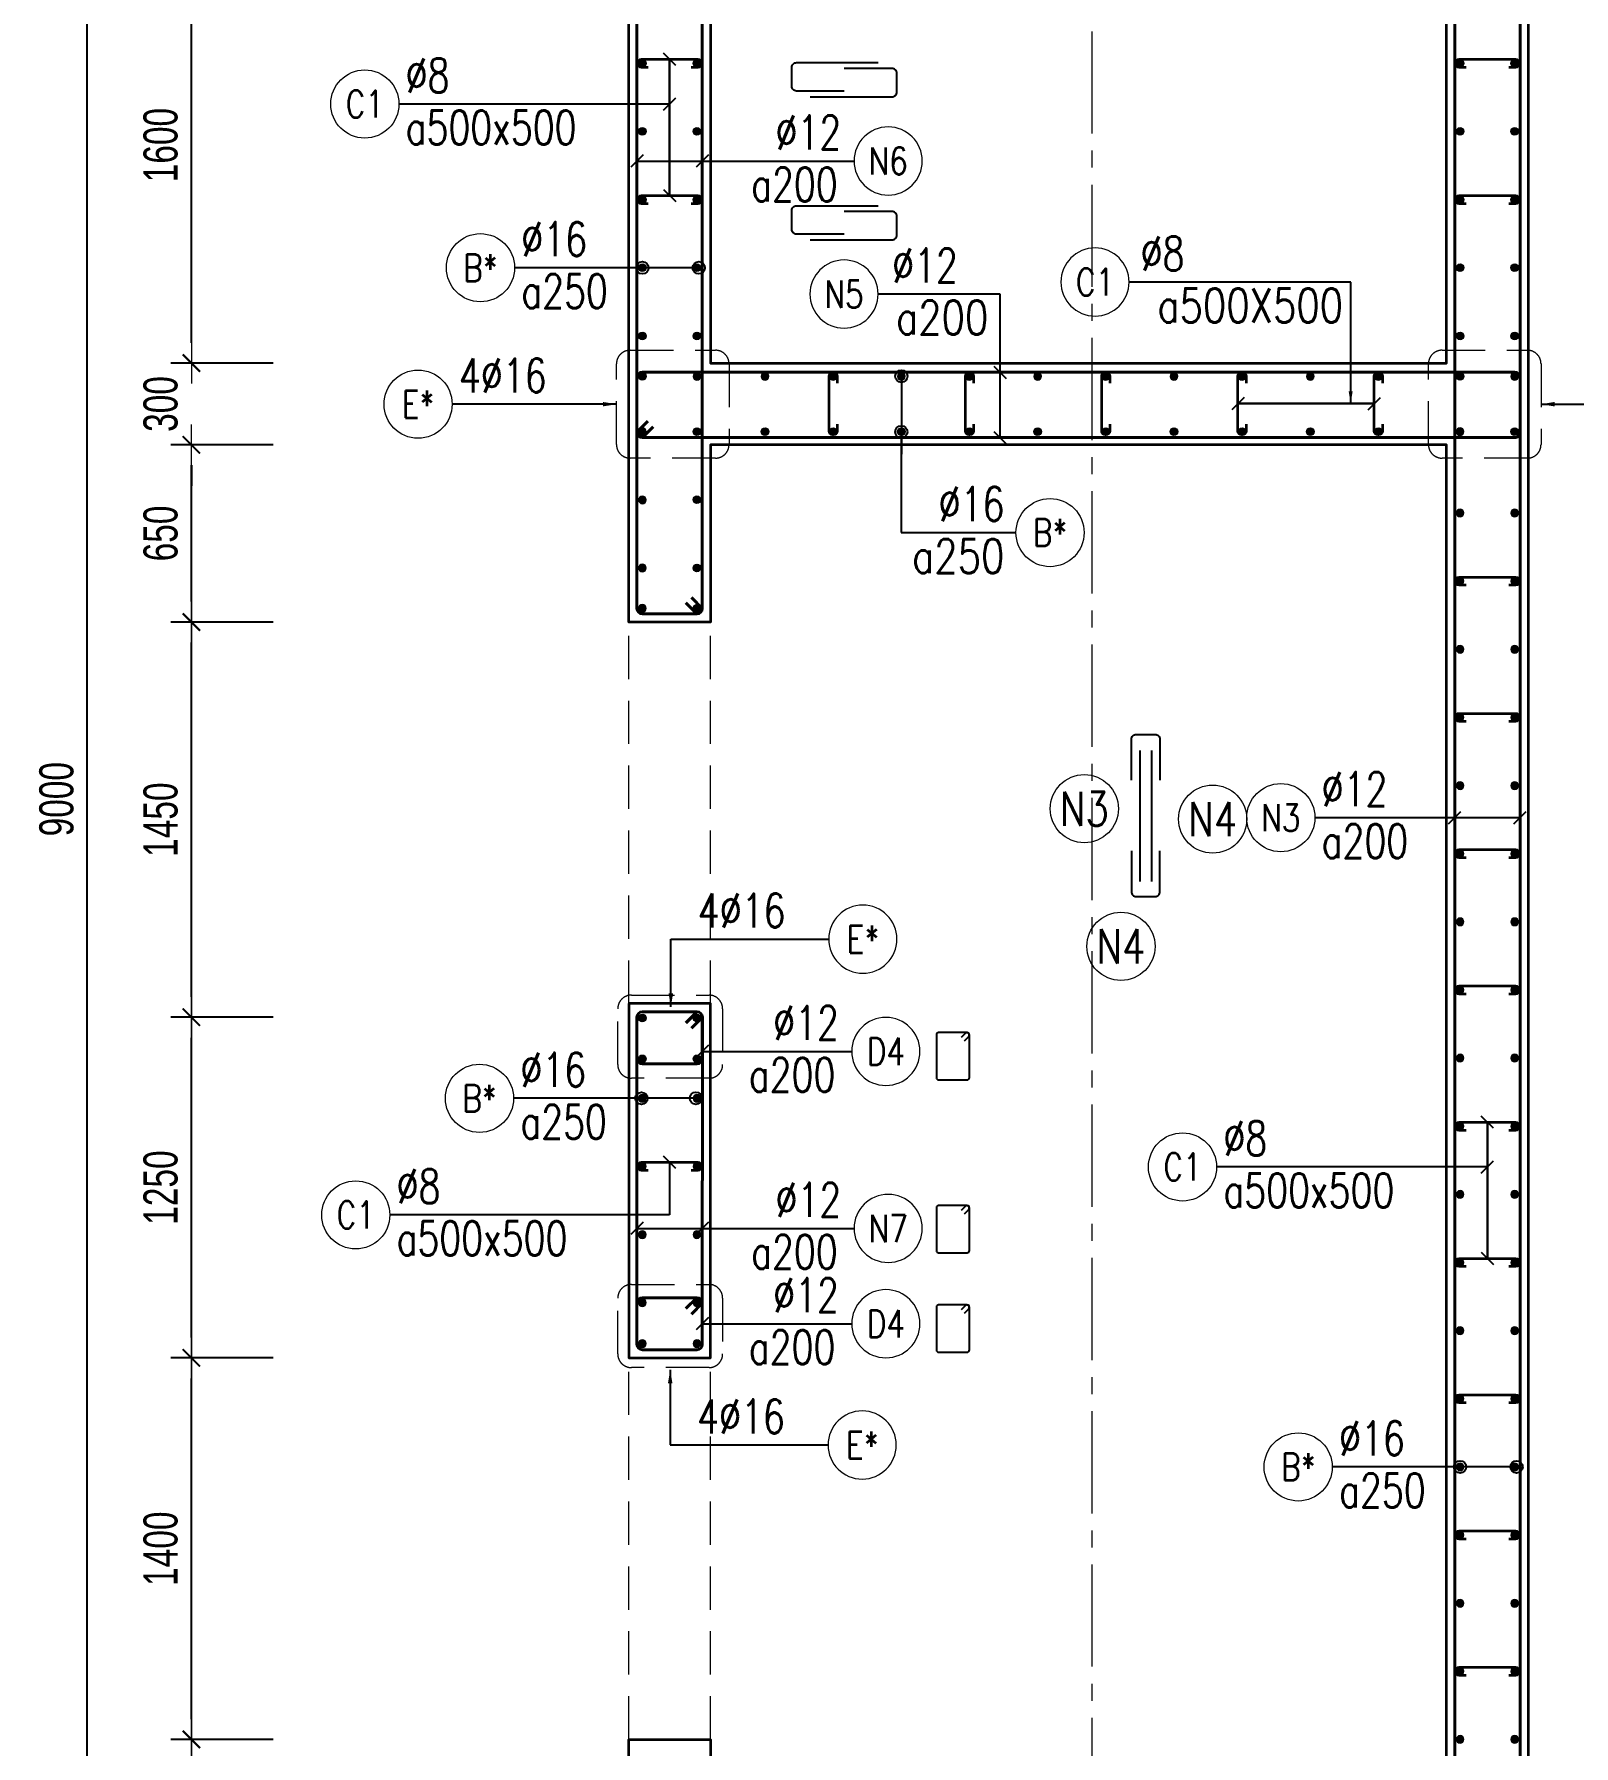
# Model space of a CAD drawing. Header units: millimetres. Extents: x 738475 to 1279438, y -34239 to 156422.
# Drawn here: x 1081822 to 1087470, y 141293 to 147573 of the extents above; entities that cross this region are included whole.
import ezdxf
from ezdxf.enums import TextEntityAlignment as Align

# ---------------------------------------------------------------- set-up
doc = ezdxf.new("R2010")
doc.units = ezdxf.units.MM
doc.header["$MEASUREMENT"] = 0
for name, pattern in [('HIDDEN', [9.525, 6.35, -3.175]), ('HIDDEN2', [4.7625, 3.175, -1.5875]), ('HT_Grid$0$CENTER2', [1.125, 0.75, -0.125, 0.125, -0.125])]:
    doc.linetypes.add(name, pattern=pattern)
doc.layers.get('0').update_dxf_attribs({"lineweight": 20})
doc.layers.get('Defpoints').update_dxf_attribs({"color": 151, "lineweight": 9})
for name, color, linetype in [('Hidden', 9, 'HIDDEN'), ('Leader', 6, 'Continuous'), ('Ligature', 1, 'Continuous')]:
    doc.layers.add(name, color=color, linetype=linetype)
for name, color, linetype, lineweight in [('HT_Grid$0$NDC_S_AXIS', 5, 'HT_Grid$0$CENTER2', 13), ('KC-LEADER', 153, 'Continuous', 18), ('KC-THEP', 6, 'Continuous', 40), ('NDC_S_BEAM', 3, 'HIDDEN2', 20), ('NDC_S_DIM', 1, 'Continuous', 15), ('NDC_S_HIDDEN', 8, 'HIDDEN2', 13), ('NDC_S_LEADER', 1, 'Continuous', 15), ('NDC_S_REBAR', 4, 'Continuous', 35), ('NDC_S_STIRRUP', 4, 'Continuous', 40), ('NDC_S_VN TEXT', 7, 'Continuous', 20), ('NDC_S_WALL', 6, 'Continuous', 35)]:
    doc.layers.add(name, color=color, linetype=linetype, lineweight=lineweight)
doc.styles.add('NDC_ARIAL', font='arial.ttf', dxfattribs={"width": 0.85})
doc.styles.add('NDC_DIM', font='', dxfattribs={"width": 0.75})
doc.styles.add('NDC_EN TXT', font='romans.shx', dxfattribs={"width": 0.8})
doc.styles.get('NDC_DIM').set_extended_font_data('Dotum')
doc.dimstyles.new('NDC_1-50', dxfattribs={"dimscale": 50, "dimtxt": 2.5, "dimasz": 1, "dimexe": 1.5, "dimexo": 0, "dimgap": 0.8, "dimtad": 1, "dimdec": 0, "dimdsep": 46, "dimtxsty": 'NDC_ARIAL', "dimblk": 'DIMMARK', "dimcen": 49999.938995, "dimdle": 1.5, "dimclrd": 1, "dimclre": 1, "dimclrt": 3, "dimadec": 0, "dimazin": 0, "dimtfac": 1, "dimtdec": 0, "dimtix": 1, "dimtmove": 2, "dimatfit": 3, "dimfxl": 1, "dimarcsym": 0})
doc.dimstyles.new('NDC_dim_30', dxfattribs={"dimscale": 30, "dimtxt": 2.5, "dimasz": 1.5, "dimexe": 1.5, "dimexo": 2.5, "dimgap": 1, "dimtad": 1, "dimdec": 0, "dimzin": 0, "dimdsep": 46, "dimtxsty": 'NDC_DIM', "dimblk": 'DIMMARK', "dimcen": 0.09, "dimdle": 1.2, "dimclrd": 1, "dimclre": 1, "dimclrt": 3, "dimadec": 0, "dimazin": 0, "dimtfac": 1, "dimtdec": 0, "dimtix": 1, "dimtofl": 0, "dimtmove": 0, "dimatfit": 3, "dimfxl": 6, "dimfxlon": 1, "dimtolj": 1, "dimtzin": 0, "dimarcsym": 0})
doc.dimstyles.new('NDC_dim_50', dxfattribs={"dimscale": 50, "dimtxt": 2.5, "dimasz": 1.5, "dimexe": 1.5, "dimexo": 2.5, "dimgap": 1, "dimtad": 1, "dimdec": 0, "dimzin": 0, "dimdsep": 46, "dimtxsty": 'NDC_DIM', "dimblk": 'DIMMARK', "dimcen": 0.09, "dimdle": 1.2, "dimclrd": 1, "dimclre": 1, "dimclrt": 3, "dimadec": 0, "dimazin": 0, "dimtfac": 1, "dimtdec": 0, "dimtix": 1, "dimtofl": 0, "dimtmove": 0, "dimatfit": 3, "dimfxl": 6, "dimfxlon": 1, "dimtolj": 1, "dimtzin": 0, "dimarcsym": 0})

# ---------------------------------------------------------------- blocks, each defined once
blk = doc.blocks.new('THEP')
at = {"layer": 'KC-LEADER', "color": 6}
blk.add_circle((0, 0), 14, dxfattribs=at)
at = {"layer": 'KC-THEP'}
for p, q in [((-14, 0), (14, 0)), ((9.9, 9.9), (-9.9, -9.9)), ((-9.9, 9.9), (9.9, -9.9)), ((0, 14), (0, -14))]:
    blk.add_line(p, q, dxfattribs=at)
blk = doc.blocks.new('DIMMARK')
at = {"layer": 'NDC_S_DIM', "color": 1}
blk.add_line((-1.5, 0), (1, 0), dxfattribs=at)
at = {"layer": 'NDC_S_DIM', "color": 2, "const_width": 0.1}
blk.add_lwpolyline([(-0.424, -0.424), (0.424, 0.424)], dxfattribs=at)
blk = doc.blocks.new('*U11')
blk.add_circle((-2.5, 0), 2.5)
at = {"layer": 'NDC_S_VN TEXT', "color": 3, "style": 'NDC_EN TXT', "width": 0.75}
for tag, p in [('DK1', (0.5, 0.85)), ('KC1', (0.5, -2.97))]:
    blk.add_attdef(tag, p, '', height=2.5, dxfattribs=at)
at = {"layer": 'NDC_S_VN TEXT', "color": 7, "style": 'NDC_EN TXT', "width": 0.8}
blk.add_attdef('SH2', text='', height=2, dxfattribs=at).set_placement((-2.5, 0), align=Align.MIDDLE)
blk = doc.blocks.new('*U12')
blk.add_circle((-2.5, 0), 2.5)
at = {"layer": 'NDC_S_VN TEXT', "color": 3, "style": 'NDC_EN TXT', "width": 0.75}
for tag, p in [('DK1', (0.5, 0.85)), ('KC1', (0.5, -2.97))]:
    blk.add_attdef(tag, p, '', height=2.5, dxfattribs=at)
at = {"layer": 'NDC_S_VN TEXT', "color": 7, "style": 'NDC_EN TXT', "width": 0.8}
blk.add_attdef('SH2', text='', height=2, dxfattribs=at).set_placement((-2.5, 0), align=Align.MIDDLE)
blk = doc.blocks.new('A$C7BC65A55')
at = {"layer": 'Ligature'}
for p, q in [((-15.2, 372, 0), (-15.2, 38.5, 0)), ((15.2, 372, 0), (15.2, 38.5, 0))]:
    blk.add_line(p, q, dxfattribs=at)
for points in [[(-36.2, 296.5), (-36.2, 400.9, -0.414214), (-24, 413.1), (24, 413.1, -0.414214), (36.2, 400.9), (36.2, 296.5)], [(-36.2, 116.5), (-36.2, 12.2, 0.414214), (-24, 0), (24, 0, 0.414214), (36.2, 12.2), (36.2, 116.5)]]:
    blk.add_lwpolyline(points, format="xyb", dxfattribs=at)
blk = doc.blocks.new('*U13')
blk.add_circle((-2.5, 0), 2.5)
at = {"layer": 'NDC_S_VN TEXT', "color": 3, "style": 'NDC_EN TXT', "width": 0.75}
blk.add_attdef('DK1', (0.5, 0.85), '', height=2.5, dxfattribs=at)
at = {"layer": 'NDC_S_VN TEXT', "color": 7, "style": 'NDC_EN TXT', "width": 0.8}
blk.add_attdef('SH2', text='', height=2, dxfattribs=at).set_placement((-2.5, 0), align=Align.MIDDLE)
blk = doc.blocks.new('*U10')
blk.add_circle((2.5, 0), 2.5)
at = {"layer": 'NDC_S_VN TEXT', "color": 3, "style": 'NDC_EN TXT'}
for tag, width, p in [('DK2', 0.75, (-0.85, 0.85)), ('KC2', 0.8, (-0.85, -2.97))]:
    blk.add_attdef(tag, text='', height=2.5, dxfattribs=dict(at, width=width)).set_placement(p, align=Align.RIGHT)
at = {"layer": 'NDC_S_VN TEXT', "color": 7, "style": 'NDC_EN TXT', "width": 0.8}
blk.add_attdef('SH3', text='', height=2, dxfattribs=at).set_placement((2.5, 0), align=Align.MIDDLE)
blk = doc.blocks.new('A$C72321851')
at = {"layer": 'Ligature'}
for points in [[(-60.9, -129.3), (-60.9, 170.9, -0.414214), (-43.3, 188.5), (25.8, 188.5, -0.414214), (43.4, 170.9), (43.4, -4.3)], [(-39.7, -4.3), (-39.7, -179.5, 0.414214), (-22.1, -197.1), (47, -197.1, 0.414214), (64.6, -179.5), (64.6, 120.7)]]:
    blk.add_lwpolyline(points, format="xyb", dxfattribs=at)
blk = doc.blocks.new('*D1061')
at = {"layer": 'Defpoints', "color": 0, "transparency": 16777216}
for p in [(1082398.9, 141316.2), (1084303.4, 141316.2), (1084303.4, 140666.2)]:
    blk.add_point(p, dxfattribs=at)
at = {"layer": 'NDC_S_DIM', "color": 1, "lineweight": -2, "transparency": 16777216}
for p, q in [((1082698.9, 141316.2), (1082323.9, 141316.2)), ((1082398.9, 140741.2), (1082398.9, 141241.2)), ((1082698.9, 140666.2), (1082323.9, 140666.2))]:
    blk.add_line(p, q, dxfattribs=at)
at = {"layer": 'NDC_S_DIM', "color": 1, "lineweight": -2, "transparency": 16777216, "xscale": 75, "yscale": 75, "zscale": 75}
for p, rotation in [((1082398.9, 141316.2), 90), ((1082398.9, 140666.2), 270)]:
    blk.add_blockref('DIMMARK', p, dxfattribs=dict(at, rotation=rotation))
at = {"layer": 'NDC_S_DIM', "color": 3, "transparency": 16777216, "insert": (1082286.4, 140991.2), "char_height": 125, "attachment_point": 5, "rotation": 90, "style": 'NDC_DIM'}
blk.add_mtext('\\A1;650', dxfattribs=at)
blk = doc.blocks.new('*D1062')
at = {"layer": 'Defpoints', "color": 0, "transparency": 16777216}
for p in [(1082398.9, 146366.2), (1084473.8, 146366.2), (1084473.8, 146066.2)]:
    blk.add_point(p, dxfattribs=at)
at = {"layer": 'NDC_S_DIM', "color": 1, "lineweight": -2, "transparency": 16777216}
for p, q in [((1082398.9, 146441.2), (1082398.9, 146516.2)), ((1082698.9, 146366.2), (1082323.9, 146366.2)), ((1082698.9, 146066.2), (1082323.9, 146066.2)), ((1082398.9, 145991.2), (1082398.9, 145916.2))]:
    blk.add_line(p, q, dxfattribs=at)
at = {"layer": 'NDC_S_DIM', "color": 1, "lineweight": -2, "transparency": 16777216, "xscale": 75, "yscale": 75, "zscale": 75}
for p, rotation in [((1082398.9, 146366.2), 270), ((1082398.9, 146066.2), 90)]:
    blk.add_blockref('DIMMARK', p, dxfattribs=dict(at, rotation=rotation))
at = {"layer": 'NDC_S_DIM', "color": 3, "transparency": 16777216, "insert": (1082286.4, 146216.2), "char_height": 125, "attachment_point": 5, "rotation": 90, "style": 'NDC_DIM'}
blk.add_mtext('\\A1;300', dxfattribs=at)
blk = doc.blocks.new('*D1063')
at = {"layer": 'Defpoints', "color": 0, "transparency": 16777216}
for p in [(1082398.9, 147966.2), (1084003.4, 147966.2), (1084473.8, 146366.2)]:
    blk.add_point(p, dxfattribs=at)
at = {"layer": 'NDC_S_DIM', "color": 1, "lineweight": -2, "transparency": 16777216}
for p, q in [((1082698.9, 147966.2), (1082323.9, 147966.2)), ((1082398.9, 146441.2), (1082398.9, 147891.2)), ((1082698.9, 146366.2), (1082323.9, 146366.2))]:
    blk.add_line(p, q, dxfattribs=at)
at = {"layer": 'NDC_S_DIM', "color": 1, "lineweight": -2, "transparency": 16777216, "xscale": 75, "yscale": 75, "zscale": 75}
for p, rotation in [((1082398.9, 147966.2), 90), ((1082398.9, 146366.2), 270)]:
    blk.add_blockref('DIMMARK', p, dxfattribs=dict(at, rotation=rotation))
at = {"layer": 'NDC_S_DIM', "color": 3, "transparency": 16777216, "insert": (1082286.4, 147166.2), "char_height": 125, "attachment_point": 5, "rotation": 90, "style": 'NDC_DIM'}
blk.add_mtext('\\A1;1600', dxfattribs=at)
blk = doc.blocks.new('*D1064')
at = {"layer": 'Defpoints', "color": 0, "transparency": 16777216}
for p in [(1082017, 149266.2), (1084003.4, 149266.2), (1084003.4, 140266.2)]:
    blk.add_point(p, dxfattribs=at)
at = {"layer": 'NDC_S_DIM', "color": 1, "lineweight": -2, "transparency": 16777216}
for p, q in [((1082317, 149266.2), (1081942, 149266.2)), ((1082017, 140341.2), (1082017, 149191.2)), ((1082317, 140266.2), (1081942, 140266.2))]:
    blk.add_line(p, q, dxfattribs=at)
at = {"layer": 'NDC_S_DIM', "color": 1, "lineweight": -2, "transparency": 16777216, "xscale": 75, "yscale": 75, "zscale": 75}
for p, rotation in [((1082017, 149266.2), 90), ((1082017, 140266.2), 270)]:
    blk.add_blockref('DIMMARK', p, dxfattribs=dict(at, rotation=rotation))
at = {"layer": 'NDC_S_DIM', "color": 3, "transparency": 16777216, "insert": (1081904.4, 144766.2), "char_height": 125, "attachment_point": 5, "rotation": 90, "style": 'NDC_DIM'}
blk.add_mtext('\\A1;9000', dxfattribs=at)
blk = doc.blocks.new('*D1065')
at = {"layer": 'Defpoints', "color": 0, "ltscale": 200, "transparency": 16777216}
for p in [(1082398.9, 142716.2), (1084090.7, 142716.2), (1084303.4, 141316.2)]:
    blk.add_point(p, dxfattribs=at)
at = {"layer": 'NDC_S_DIM', "color": 1, "lineweight": -2, "ltscale": 200, "transparency": 16777216}
for p, q in [((1082698.9, 142716.2), (1082323.9, 142716.2)), ((1082398.9, 141391.2), (1082398.9, 142641.2)), ((1082698.9, 141316.2), (1082323.9, 141316.2))]:
    blk.add_line(p, q, dxfattribs=at)
at = {"layer": 'NDC_S_DIM', "color": 1, "lineweight": -2, "ltscale": 200, "transparency": 16777216, "xscale": 75, "yscale": 75, "zscale": 75}
for p, rotation in [((1082398.9, 142716.2), 90), ((1082398.9, 141316.2), 270)]:
    blk.add_blockref('DIMMARK', p, dxfattribs=dict(at, rotation=rotation))
at = {"layer": 'NDC_S_DIM', "color": 3, "ltscale": 200, "transparency": 16777216, "insert": (1082286.4, 142016.2), "char_height": 125, "attachment_point": 5, "rotation": 90, "style": 'NDC_DIM'}
blk.add_mtext('\\A1;1400', dxfattribs=at)
blk = doc.blocks.new('*D1066')
at = {"layer": 'Defpoints', "color": 0, "ltscale": 200, "transparency": 16777216}
for p in [(1082398.9, 143966.2), (1084135.8, 143966.2), (1084090.7, 142716.2)]:
    blk.add_point(p, dxfattribs=at)
at = {"layer": 'NDC_S_DIM', "color": 1, "lineweight": -2, "ltscale": 200, "transparency": 16777216}
for p, q in [((1082698.9, 143966.2), (1082323.9, 143966.2)), ((1082398.9, 142791.2), (1082398.9, 143891.2)), ((1082698.9, 142716.2), (1082323.9, 142716.2))]:
    blk.add_line(p, q, dxfattribs=at)
at = {"layer": 'NDC_S_DIM', "color": 1, "lineweight": -2, "ltscale": 200, "transparency": 16777216, "xscale": 75, "yscale": 75, "zscale": 75}
for p, rotation in [((1082398.9, 143966.2), 90), ((1082398.9, 142716.2), 270)]:
    blk.add_blockref('DIMMARK', p, dxfattribs=dict(at, rotation=rotation))
at = {"layer": 'NDC_S_DIM', "color": 3, "ltscale": 200, "transparency": 16777216, "insert": (1082286.4, 143341.2), "char_height": 125, "attachment_point": 5, "rotation": 90, "style": 'NDC_DIM'}
blk.add_mtext('\\A1;1250', dxfattribs=at)
blk = doc.blocks.new('*D1067')
at = {"layer": 'Defpoints', "color": 0, "ltscale": 200, "transparency": 16777216}
for p in [(1082398.9, 145416.2), (1084153.4, 145416.2), (1084135.8, 143966.2)]:
    blk.add_point(p, dxfattribs=at)
at = {"layer": 'NDC_S_DIM', "color": 1, "lineweight": -2, "ltscale": 200, "transparency": 16777216}
for p, q in [((1082698.9, 145416.2), (1082323.9, 145416.2)), ((1082398.9, 144041.2), (1082398.9, 145341.2)), ((1082698.9, 143966.2), (1082323.9, 143966.2))]:
    blk.add_line(p, q, dxfattribs=at)
at = {"layer": 'NDC_S_DIM', "color": 1, "lineweight": -2, "ltscale": 200, "transparency": 16777216, "xscale": 75, "yscale": 75, "zscale": 75}
for p, rotation in [((1082398.9, 145416.2), 90), ((1082398.9, 143966.2), 270)]:
    blk.add_blockref('DIMMARK', p, dxfattribs=dict(at, rotation=rotation))
at = {"layer": 'NDC_S_DIM', "color": 3, "ltscale": 200, "transparency": 16777216, "insert": (1082286.4, 144691.2), "char_height": 125, "attachment_point": 5, "rotation": 90, "style": 'NDC_DIM'}
blk.add_mtext('\\A1;1450', dxfattribs=at)
blk = doc.blocks.new('*D1068')
at = {"layer": 'Defpoints', "color": 0, "ltscale": 200, "transparency": 16777216}
for p in [(1082398.9, 146066.2), (1084303.4, 146066.2), (1084153.4, 145416.2)]:
    blk.add_point(p, dxfattribs=at)
at = {"layer": 'NDC_S_DIM', "color": 1, "lineweight": -2, "ltscale": 200, "transparency": 16777216}
for p, q in [((1082698.9, 146066.2), (1082323.9, 146066.2)), ((1082398.9, 145491.2), (1082398.9, 145991.2)), ((1082698.9, 145416.2), (1082323.9, 145416.2))]:
    blk.add_line(p, q, dxfattribs=at)
at = {"layer": 'NDC_S_DIM', "color": 1, "lineweight": -2, "ltscale": 200, "transparency": 16777216, "xscale": 75, "yscale": 75, "zscale": 75}
for p, rotation in [((1082398.9, 146066.2), 90), ((1082398.9, 145416.2), 270)]:
    blk.add_blockref('DIMMARK', p, dxfattribs=dict(at, rotation=rotation))
at = {"layer": 'NDC_S_DIM', "color": 3, "ltscale": 200, "transparency": 16777216, "insert": (1082286.4, 145741.2), "char_height": 125, "attachment_point": 5, "rotation": 90, "style": 'NDC_DIM'}
blk.add_mtext('\\A1;650', dxfattribs=at)

msp = doc.modelspace()

# ---------------------------------------------------------------- linework, layer by layer
for centre in [(1085674.625, 144731.299), (1086145.594, 144693.139), (1085809.073, 144226.296)]:
    msp.add_circle(centre, 125)
at = {"layer": 'HT_Grid$0$NDC_S_AXIS', "ltscale": 500}
msp.add_line((1085703.351, 138770.903), (1085703.351, 150761.502), dxfattribs=at)
at = {"layer": 'Ligature'}
for points in [[(1085234.54, 143879.717), (1085250.506, 143895.683, 0.66817864), (1085244.733, 143909.621), (1085140.104, 143909.621, 0.41421356), (1085131.939, 143901.456), (1085131.939, 143744.348, 0.41421356), (1085140.104, 143736.184), (1085244.733, 143736.184, 0.41421356), (1085252.898, 143744.348), (1085252.898, 143901.456, 0.66817864), (1085238.959, 143907.229), (1085222.993, 143891.264)], [(1085234.512, 143245.288), (1085250.478, 143261.253, 0.66817864), (1085244.705, 143275.192), (1085140.076, 143275.192, 0.41421356), (1085131.911, 143267.027), (1085131.911, 143109.919, 0.41421356), (1085140.076, 143101.754), (1085244.705, 143101.754, 0.41421356), (1085252.869, 143109.919), (1085252.869, 143267.027, 0.66817864), (1085238.931, 143272.8), (1085222.965, 143256.834)], [(1085234.512, 142880.687), (1085250.478, 142896.652, 0.66817864), (1085244.705, 142910.591), (1085140.076, 142910.591, 0.41421356), (1085131.911, 142902.426), (1085131.911, 142745.318, 0.41421356), (1085140.076, 142737.153), (1085244.705, 142737.153, 0.41421356), (1085252.869, 142745.318), (1085252.869, 142902.426, 0.66817864), (1085238.931, 142908.199), (1085222.965, 142892.233)]]:
    msp.add_lwpolyline(points, format="xyb", dxfattribs=at)
at = {"layer": 'NDC_S_BEAM', "ltscale": 50}
for p, q in [((1084003.351, 144016.203), (1084003.351, 145416.203)), ((1084303.351, 144016.203), (1084303.351, 145416.203)), ((1084003.351, 141316.203), (1084003.351, 142716.203)), ((1084303.351, 141316.203), (1084303.351, 142716.203))]:
    msp.add_line(p, q, dxfattribs=at)
at = {"layer": 'NDC_S_HIDDEN', "ltscale": 50}
for points in [[(1084008.368, 146413.425), (1084321.413, 146413.425, -0.41421356), (1084371.413, 146363.425), (1084371.413, 146067.541, -0.41421356), (1084321.413, 146017.541), (1084008.368, 146017.541, -0.41421356), (1083958.368, 146067.541), (1083958.368, 146363.425, -0.41421356)], [(1086987.037, 146413.425), (1087300.082, 146413.425, -0.41421356), (1087350.082, 146363.425), (1087350.082, 146067.541, -0.41421356), (1087300.082, 146017.541), (1086987.037, 146017.541, -0.41421356), (1086937.037, 146067.541), (1086937.037, 146363.425, -0.41421356)], [(1084013.084, 144047.28), (1084297.84, 144047.28, -0.41421356), (1084347.84, 143997.28), (1084347.84, 143792.272, -0.41421356), (1084297.84, 143742.272), (1084013.084, 143742.272, -0.41421356), (1083963.084, 143792.272), (1083963.084, 143997.28, -0.41421356)], [(1084013.084, 142985.631), (1084297.84, 142985.631, -0.41421356), (1084347.84, 142935.631), (1084347.84, 142730.624, -0.41421356), (1084297.84, 142680.624), (1084013.084, 142680.624, -0.41421356), (1083963.084, 142730.624), (1083963.084, 142935.631, -0.41421356)]]:
    msp.add_lwpolyline(points, format="xyb", close=True, dxfattribs=at)
at = {"layer": 'NDC_S_REBAR'}
for points in [[(1084074.889, 147451.203), (1084049.889, 147451.203, -1), (1084049.889, 147481.203), (1084256.913, 147481.203, -1), (1084256.913, 147451.203), (1084231.913, 147451.203)], [(1087074.889, 147451.203), (1087049.889, 147451.203, -1), (1087049.889, 147481.203), (1087256.913, 147481.203, -1), (1087256.913, 147451.203), (1087231.913, 147451.203)], [(1084074.889, 146951.203), (1084049.889, 146951.203, -1), (1084049.889, 146981.203), (1084256.913, 146981.203, -1), (1084256.913, 146951.203), (1084231.913, 146951.203)], [(1087074.889, 146951.203), (1087049.889, 146951.203, -1), (1087049.889, 146981.203), (1087256.913, 146981.203, -1), (1087256.913, 146951.203), (1087231.913, 146951.203)], [(1084768.351, 146142.749), (1084768.351, 146117.749, -1), (1084738.351, 146117.749), (1084738.351, 146317.749, -1), (1084768.351, 146317.749), (1084768.351, 146292.749)], [(1085268.351, 146142.749), (1085268.351, 146117.749, -1), (1085238.351, 146117.749), (1085238.351, 146317.749, -1), (1085268.351, 146317.749), (1085268.351, 146292.749)], [(1085768.351, 146142.749), (1085768.351, 146117.749, -1), (1085738.351, 146117.749), (1085738.351, 146317.749, -1), (1085768.351, 146317.749), (1085768.351, 146292.749)], [(1086268.351, 146142.749), (1086268.351, 146117.749, -1), (1086238.351, 146117.749), (1086238.351, 146317.749, -1), (1086268.351, 146317.749), (1086268.351, 146292.749)], [(1086768.351, 146142.749), (1086768.351, 146117.749, -1), (1086738.351, 146117.749), (1086738.351, 146317.749, -1), (1086768.351, 146317.749), (1086768.351, 146292.749)], [(1087074.889, 145551.203), (1087049.889, 145551.203, -1), (1087049.889, 145581.203), (1087256.913, 145581.203, -1), (1087256.913, 145551.203), (1087231.913, 145551.203)], [(1087074.889, 145051.203), (1087049.889, 145051.203, -1), (1087049.889, 145081.203), (1087256.913, 145081.203, -1), (1087256.913, 145051.203), (1087231.913, 145051.203)], [(1087074.889, 144551.203), (1087049.889, 144551.203, -1), (1087049.889, 144581.203), (1087256.913, 144581.203, -1), (1087256.913, 144551.203), (1087231.913, 144551.203)], [(1087074.889, 144051.203), (1087049.889, 144051.203, -1), (1087049.889, 144081.203), (1087256.913, 144081.203, -1), (1087256.913, 144051.203), (1087231.913, 144051.203)], [(1087074.889, 143551.203), (1087049.889, 143551.203, -1), (1087049.889, 143581.203), (1087256.913, 143581.203, -1), (1087256.913, 143551.203), (1087231.913, 143551.203)], [(1084074.889, 143403.808), (1084049.889, 143403.808, -1), (1084049.889, 143433.808), (1084256.913, 143433.808, -1), (1084256.913, 143403.808), (1084231.913, 143403.808)], [(1087074.889, 143051.203), (1087049.889, 143051.203, -1), (1087049.889, 143081.203), (1087256.913, 143081.203, -1), (1087256.913, 143051.203), (1087231.913, 143051.203)], [(1087074.889, 142551.203), (1087049.889, 142551.203, -1), (1087049.889, 142581.203), (1087256.913, 142581.203, -1), (1087256.913, 142551.203), (1087231.913, 142551.203)], [(1087074.889, 142051.203), (1087049.889, 142051.203, -1), (1087049.889, 142081.203), (1087256.913, 142081.203, -1), (1087256.913, 142051.203), (1087231.913, 142051.203)], [(1087074.889, 141551.203), (1087049.889, 141551.203, -1), (1087049.889, 141581.203), (1087256.913, 141581.203, -1), (1087256.913, 141551.203), (1087231.913, 141551.203)]]:
    msp.add_lwpolyline(points, format="xyb", dxfattribs=at)
at = {"layer": 'NDC_S_STIRRUP'}
for points in [[(1087233.351, 140256.203), (1087273.351, 140216.203, -0.41421356), (1087253.351, 140196.203), (1087053.351, 140196.203, -0.41421356), (1087033.351, 140216.203), (1087033.351, 149316.203, -0.41421356), (1087053.351, 149336.203), (1087253.351, 149336.203, -0.41421356), (1087273.351, 149316.203), (1087273.351, 140216.203, -0.41421356), (1087253.351, 140196.203), (1087213.351, 140236.203)], [(1084233.351, 145506.203), (1084273.351, 145466.203, -0.41421356), (1084253.351, 145446.203), (1084053.351, 145446.203, -0.41421356), (1084033.351, 145466.203), (1084033.351, 147916.203, -0.41421356), (1084053.351, 147936.203), (1084253.351, 147936.203, -0.41421356), (1084273.351, 147916.203), (1084273.351, 145466.203, -0.41421356), (1084253.351, 145446.203), (1084213.351, 145486.203)], [(1084093.351, 146132.765), (1084053.351, 146092.765, -0.41421356), (1084033.351, 146112.765), (1084033.351, 146312.765, -0.41421356), (1084053.351, 146332.765), (1087253.351, 146332.765, -0.41421356), (1087273.351, 146312.765), (1087273.351, 146112.765, -0.41435759), (1087253.351, 146092.765), (1084053.351, 146092.765, -0.41421356), (1084033.351, 146112.765), (1084073.351, 146152.765)], [(1084233.462, 143926.203), (1084273.462, 143966.203, 0.41421356), (1084253.462, 143986.203), (1084053.462, 143986.203, 0.41421356), (1084033.462, 143966.203), (1084033.351, 142766.203, 0.41421356), (1084053.351, 142746.203), (1084253.351, 142746.203, 0.41421356), (1084273.351, 142766.203), (1084273.462, 143966.203, 0.41421356), (1084253.462, 143986.203), (1084213.462, 143946.203)], [(1084233.351, 143926.203), (1084273.351, 143966.203, 0.41421356), (1084253.351, 143986.203), (1084053.351, 143986.203, 0.41421356), (1084033.351, 143966.203), (1084033.351, 143815.233, 0.41421356), (1084053.351, 143795.233), (1084253.351, 143795.233, 0.41421356), (1084273.351, 143815.233), (1084273.351, 143966.203, 0.41421356), (1084253.351, 143986.203), (1084213.351, 143946.203)], [(1084233.351, 142877.173), (1084273.351, 142917.173, 0.41421356), (1084253.351, 142937.173), (1084053.351, 142937.173, 0.41421356), (1084033.351, 142917.173), (1084033.351, 142766.203, 0.41421356), (1084053.351, 142746.203), (1084253.351, 142746.203, 0.41421356), (1084273.351, 142766.203), (1084273.351, 142917.173, 0.41421356), (1084253.351, 142937.173), (1084213.351, 142897.173)]]:
    msp.add_lwpolyline(points, format="xyb", dxfattribs=at)
at = {"layer": 'NDC_S_WALL'}
for points in [[(1087303.351, 148866.203), (1087303.351, 140666.203), (1090003.351, 140666.203), (1090003.351, 141316.203), (1090303.351, 141316.203), (1090303.351, 140166.203), (1084003.351, 140166.203), (1084003.351, 141316.203), (1084303.351, 141316.203), (1084303.351, 140666.203), (1087003.351, 140666.203), (1087003.351, 146066.203), (1084303.351, 146066.203), (1084303.351, 145416.203), (1084003.351, 145416.203), (1084003.351, 147966.203)], [(1084303.351, 147966.203), (1084303.351, 146366.203), (1087003.351, 146366.203), (1087003.351, 148866.203)], [(1084003.351, 144016.203), (1084003.351, 142716.203), (1084303.351, 142716.203), (1084303.351, 144016.203), (1084003.351, 144016.203)]]:
    msp.add_lwpolyline(points, dxfattribs=at)

# ---------------------------------------------------------------- block references
at = {"layer": 'Hidden', "xscale": 1.44, "yscale": 1.44, "zscale": 1.44}
msp.add_blockref('A$C7BC65A55', (1085899.705, 144409.018, 0.03), dxfattribs=at)
at = {"layer": 'KC-THEP'}
for p, rotation in [((1084053.351, 147466.203), 189.6685644363807), ((1084253.351, 147466.203), 189.6685644363807), ((1087053.351, 147466.203), 189.6685644363807), ((1087253.351, 147466.203), 189.6685644363807), ((1084053.351, 147216.203), 189.6685644363807), ((1084253.351, 147216.203), 189.6685644363807), ((1087053.351, 147216.203), 189.6685644363807), ((1087253.351, 147216.203), 189.6685644363807), ((1084053.351, 146966.203), 189.6685644363807), ((1084253.351, 146966.203), 189.6685644363807), ((1087053.351, 146966.203), 189.6685644363807), ((1087253.351, 146966.203), 189.6685644363807), ((1084053.351, 146716.203), 189.6685644363807), ((1084253.351, 146716.203), 189.6685644363807), ((1087053.351, 146716.203), 189.6685644363807), ((1087253.351, 146716.203), 189.6685644363807), ((1084053.351, 146466.203), 189.6685644363807), ((1084253.351, 146466.203), 189.6685644363807), ((1087053.351, 146466.203), 189.6685644363807), ((1087253.351, 146466.203), 189.6685644363807), ((1084053.379, 146317.449), 189.6685644363809), ((1087053.351, 146317.749), 9.668564436380898), ((1084253.351, 146114.656), 189.6685644363809), ((1084503.351, 146114.656), 189.6685644363809), ((1084753.351, 146114.656), 189.6685644363809), ((1085003.351, 146114.656), 189.6685644363809), ((1085253.351, 146114.656), 189.6685644363809), ((1085503.351, 146114.656), 189.6685644363809), ((1085753.351, 146114.656), 189.6685644363809), ((1086003.351, 146114.656), 189.6685644363809), ((1086253.351, 146114.656), 189.6685644363809), ((1086503.351, 146114.656), 189.6685644363809), ((1086753.351, 146114.656), 189.6685644363809), ((1087253.323, 146114.355), 9.66856443638095), ((1084253.351, 145864.656), 189.6685644363809), ((1084253.351, 145614.656), 189.6685644363809), ((1084253.323, 145466.503), 189.6685644363809), ((1084053.351, 143963.597), 9.668564436380926), ((1084253.351, 143963.597), 9.668564436380926), ((1084053.351, 143813.597), 9.668564436380926), ((1084253.351, 143813.597), 9.668564436380926)]:
    msp.add_blockref('THEP', p, dxfattribs=dict(at, rotation=rotation))
at = {"layer": 'KC-THEP', "xscale": -1}
for p, rotation in [((1084253.351, 146317.749), 350.3314355636191), ((1084503.351, 146317.749), 350.3314355636191), ((1084753.351, 146317.749), 350.3314355636191), ((1085003.351, 146317.749), 350.3314355636191), ((1085253.351, 146317.749), 350.3314355636191), ((1085503.351, 146317.749), 350.3314355636191), ((1085753.351, 146317.749), 350.3314355636191), ((1086003.351, 146317.749), 350.3314355636191), ((1086253.351, 146317.749), 350.3314355636191), ((1086503.351, 146317.749), 350.3314355636191), ((1086753.351, 146317.749), 350.3314355636191), ((1087253.323, 146317.449), 170.331435563619), ((1084053.379, 146114.355), 350.3314355636191), ((1087053.351, 146114.656), 170.331435563619), ((1084053.379, 145864.355), 350.3314355636191), ((1087053.351, 145816.203), 350.3314355636191), ((1087253.351, 145816.203), 350.3314355636191), ((1084053.379, 145614.355), 350.3314355636191), ((1087053.351, 145566.203), 350.3314355636191), ((1087253.351, 145566.203), 350.3314355636191), ((1084053.351, 145466.203), 350.3314355636191), ((1087053.351, 145316.203), 350.3314355636191), ((1087253.351, 145316.203), 350.3314355636191), ((1087053.351, 145066.203), 350.3314355636191), ((1087253.351, 145066.203), 350.3314355636191), ((1087053.351, 144816.203), 350.3314355636191), ((1087253.351, 144816.203), 350.3314355636191), ((1087053.351, 144566.203), 350.3314355636191), ((1087253.351, 144566.203), 350.3314355636191), ((1087053.351, 144316.203), 350.3314355636191), ((1087253.351, 144316.203), 350.3314355636191), ((1087053.351, 144066.203), 350.3314355636191), ((1087253.351, 144066.203), 350.3314355636191), ((1087053.351, 143816.203), 350.3314355636191), ((1087253.351, 143816.203), 350.3314355636191), ((1084053.351, 143668.808), 170.331435563619), ((1084253.351, 143668.808), 170.331435563619), ((1087053.351, 143566.203), 350.3314355636191), ((1087253.351, 143566.203), 350.3314355636191), ((1084053.351, 143418.808), 170.331435563619), ((1084253.351, 143418.808), 170.331435563619), ((1087053.351, 143316.203), 350.3314355636191), ((1087253.351, 143316.203), 350.3314355636191), ((1084053.351, 143168.808), 170.331435563619), ((1084253.351, 143168.808), 170.331435563619), ((1087053.351, 143066.203), 350.3314355636191), ((1087253.351, 143066.203), 350.3314355636191), ((1084053.351, 142918.808), 170.331435563619), ((1084253.351, 142918.808), 170.331435563619), ((1087053.351, 142816.203), 350.3314355636191), ((1087253.351, 142816.203), 350.3314355636191), ((1084053.351, 142768.808), 170.331435563619), ((1084253.351, 142768.808), 170.331435563619), ((1087053.351, 142566.203), 350.3314355636191), ((1087253.351, 142566.203), 350.3314355636191), ((1087053.351, 142316.203), 350.3314355636191), ((1087253.351, 142316.203), 350.3314355636191), ((1087053.351, 142066.203), 350.3314355636191), ((1087253.351, 142066.203), 350.3314355636191), ((1087053.351, 141816.203), 350.3314355636191), ((1087253.351, 141816.203), 350.3314355636191), ((1087053.351, 141566.203), 350.3314355636191), ((1087253.351, 141566.203), 350.3314355636191), ((1087053.351, 141316.203), 350.3314355636191), ((1087253.351, 141316.203), 350.3314355636191)]:
    msp.add_blockref('THEP', p, dxfattribs=dict(at, rotation=rotation))
at = {"layer": 'Leader', "xscale": -1, "rotation": 270.0000000000001}
for p in [(1084798.195, 147404.205), (1084798.195, 146879.205)]:
    msp.add_blockref('A$C72321851', p, dxfattribs=at)
at = {"layer": 'NDC_S_VN TEXT', "xscale": 50, "yscale": 50, "zscale": 50}
for name, p, values in [('*U12', (1083160.088, 147316.841), {'SH2': 'C1', 'DK1': '%%c8', 'KC1': 'a500x500'}), ('*U11', (1083584.404, 146716.203), {'SH2': 'B*', 'DK1': '%%C16', 'KC1': 'a250'}), ('*U13', (1083355.611, 146215.483), {'SH2': 'E*', 'DK1': '4%%C16'}), ('*U10', (1085423.963, 145744.281), {'SH3': 'B*', 'DK2': '%%C16', 'KC2': 'a250'}), ('*U11', (1086520.536, 144698.307), {'SH2': 'N3', 'DK1': '%%C12', 'KC1': 'a200'}), ('*U11', (1083580.892, 143668.665), {'SH2': 'B*', 'DK1': '%%C16', 'KC1': 'a250'}), ('*U12', (1086160.088, 143416.841), {'SH2': 'C1', 'DK1': '%%c8', 'KC1': 'a500x500'}), ('*U12', (1083126.907, 143240.906), {'SH2': 'C1', 'DK1': '%%c8', 'KC1': 'a500x500'}), ('*U11', (1086584.404, 142316.203), {'SH2': 'B*', 'DK1': '%%C16', 'KC1': 'a250'})]:
    msp.add_blockref(name, p, dxfattribs=at).add_auto_attribs(values)
at = {"layer": 'NDC_S_VN TEXT'}
ref = msp.add_blockref('*U11', (1084830.185, 147107.871), dxfattribs=dict(at, xscale=-50, yscale=50, zscale=50))
ref.add_attrib('SH2', 'N6', dxfattribs={"color": 7, "height": 100, "style": 'NDC_EN TXT', "width": 0.8}).set_placement((1084955.185, 147107.871), align=Align.MIDDLE)
ref.add_attrib('DK1', '%%C12', (1084541.792, 147150.146), dxfattribs={"color": 3, "height": 125, "style": 'NDC_EN TXT', "width": 0.75})
ref.add_attrib('KC1', 'a200', (1084452.507, 146959.244), dxfattribs={"color": 3, "height": 125, "style": 'NDC_EN TXT', "width": 0.75})
ref = msp.add_blockref('*U10', (1085838.889, 146663.7), dxfattribs=dict(at, xscale=-50, yscale=50, zscale=50))
ref.add_attrib('SH3', 'C1', dxfattribs={"color": 7, "height": 100, "style": 'NDC_EN TXT', "width": 0.8}).set_placement((1085713.889, 146663.7), align=Align.MIDDLE)
ref.add_attrib('DK2', '%%c8', dxfattribs={"color": 3, "height": 125, "style": 'NDC_EN TXT', "width": 0.75}).set_placement((1086042.103, 146705.975), align=Align.RIGHT)
ref.add_attrib('KC2', 'a500X500', dxfattribs={"color": 3, "height": 125, "style": 'NDC_EN TXT', "width": 0.8}).set_placement((1086624.246, 146515.072), align=Align.RIGHT)
ref = msp.add_blockref('*U10', (1084918.206, 146619.613), dxfattribs=dict(at, xscale=-50, yscale=50, zscale=50))
ref.add_attrib('SH3', 'N5', dxfattribs={"color": 7, "height": 100, "style": 'NDC_EN TXT', "width": 0.8}).set_placement((1084793.206, 146619.613), align=Align.MIDDLE)
ref.add_attrib('DK2', '%%C12', dxfattribs={"color": 3, "height": 125, "style": 'NDC_EN TXT', "width": 0.75}).set_placement((1085210.706, 146661.888), align=Align.RIGHT)
ref.add_attrib('KC2', 'a200', dxfattribs={"color": 3, "height": 125, "style": 'NDC_EN TXT', "width": 0.8}).set_placement((1085322.61, 146470.986), align=Align.RIGHT)
ref = msp.add_blockref('*U13', (1084737.203, 144252.703), dxfattribs=dict(at, xscale=-50, yscale=50, zscale=50))
ref.add_attrib('SH2', 'E*', dxfattribs={"color": 7, "height": 100, "style": 'NDC_EN TXT', "width": 0.8}).set_placement((1084862.203, 144252.703), align=Align.MIDDLE)
ref.add_attrib('DK1', '4%%C16', (1084256.846, 144294.978), dxfattribs={"color": 3, "height": 125, "style": 'NDC_EN TXT', "width": 0.75})
ref = msp.add_blockref('*U11', (1084821.616, 143840.718), dxfattribs=dict(at, xscale=-50, yscale=50, zscale=50))
ref.add_attrib('SH2', 'D4', dxfattribs={"color": 7, "height": 100, "style": 'NDC_EN TXT', "width": 0.8}).set_placement((1084946.616, 143840.718), align=Align.MIDDLE)
ref.add_attrib('DK1', '%%C12', (1084533.223, 143882.993), dxfattribs={"color": 3, "height": 125, "style": 'NDC_EN TXT', "width": 0.75})
ref.add_attrib('KC1', 'a200', (1084443.938, 143692.091), dxfattribs={"color": 3, "height": 125, "style": 'NDC_EN TXT', "width": 0.75})
ref = msp.add_blockref('*U11', (1084830.185, 143191.384), dxfattribs=dict(at, xscale=-50, yscale=50, zscale=50))
ref.add_attrib('SH2', 'N7', dxfattribs={"color": 7, "height": 100, "style": 'NDC_EN TXT', "width": 0.8}).set_placement((1084955.185, 143191.384), align=Align.MIDDLE)
ref.add_attrib('DK1', '%%C12', (1084541.792, 143233.659), dxfattribs={"color": 3, "height": 125, "style": 'NDC_EN TXT', "width": 0.75})
ref.add_attrib('KC1', 'a200', (1084452.507, 143042.757), dxfattribs={"color": 3, "height": 125, "style": 'NDC_EN TXT', "width": 0.75})
ref = msp.add_blockref('*U11', (1084821.588, 142841.688), dxfattribs=dict(at, xscale=-50, yscale=50, zscale=50))
ref.add_attrib('SH2', 'D4', dxfattribs={"color": 7, "height": 100, "style": 'NDC_EN TXT', "width": 0.8}).set_placement((1084946.588, 142841.688), align=Align.MIDDLE)
ref.add_attrib('DK1', '%%C12', (1084533.195, 142883.963), dxfattribs={"color": 3, "height": 125, "style": 'NDC_EN TXT', "width": 0.75})
ref.add_attrib('KC1', 'a200', (1084443.909, 142693.06), dxfattribs={"color": 3, "height": 125, "style": 'NDC_EN TXT', "width": 0.75})
ref = msp.add_blockref('*U13', (1084734.772, 142396.673), dxfattribs=dict(at, xscale=-50, yscale=50, zscale=50))
ref.add_attrib('SH2', 'E*', dxfattribs={"color": 7, "height": 100, "style": 'NDC_EN TXT', "width": 0.8}).set_placement((1084859.772, 142396.673), align=Align.MIDDLE)
ref.add_attrib('DK1', '4%%C16', (1084254.415, 142438.948), dxfattribs={"color": 3, "height": 125, "style": 'NDC_EN TXT', "width": 0.75})

# ---------------------------------------------------------------- texts
at = {"layer": 'NDC_S_VN TEXT', "color": 7, "style": 'NDC_EN TXT', "width": 0.8}
for tag, p in [('N3', (1085674.625, 144731.299)), ('N4', (1086145.594, 144693.139)), ('N4', (1085809.073, 144226.296))]:
    msp.add_attdef(tag, text='3', height=125, dxfattribs=at).set_placement(p, align=Align.MIDDLE)

# ---------------------------------------------------------------- dimensions: what is measured, and where the dimension line sits
at = {"layer": 'NDC_S_DIM'}
dim = msp.add_linear_dim(base=(1082017.034, 149266.203), p1=(1084003.351, 140266.203), p2=(1084003.351, 149266.203), angle=90, dimstyle='NDC_dim_50', dxfattribs=at)
dim.commit()
dim.dimension.update_dxf_attribs({"geometry": '*D1064', "text_midpoint": (1081904.449, 144766.203)})
for base, p1, p2, picture, middle in [((1082398.937, 147966.203), (1084473.799, 146366.203), (1084003.351, 147966.203), '*D1063', (1082286.352, 147166.203)), ((1082398.937, 146366.203), (1084473.799, 146066.203), (1084473.799, 146366.203), '*D1062', (1082286.352, 146216.203)), ((1082398.937, 141316.203), (1084303.351, 140666.203), (1084303.351, 141316.203), '*D1061', (1082286.352, 140991.203))]:
    dim = msp.add_linear_dim(base=base, p1=p1, p2=p2, angle=90, dimstyle='NDC_dim_50', override={"dimtmove": 1}, dxfattribs=at)
    dim.commit()
    dim.dimension.update_dxf_attribs({"geometry": picture, "text_midpoint": middle})
at = {"layer": 'NDC_S_DIM', "ltscale": 200}
for base, p1, p2, picture, middle in [((1082398.937, 146066.203), (1084153.351, 145416.203), (1084303.351, 146066.203), '*D1068', (1082286.352, 145741.203)), ((1082398.937, 145416.203), (1084135.84, 143966.203), (1084153.351, 145416.203), '*D1067', (1082286.352, 144691.203)), ((1082398.937, 143966.203), (1084090.701, 142716.203), (1084135.84, 143966.203), '*D1066', (1082286.352, 143341.203)), ((1082398.937, 142716.203), (1084303.351, 141316.203), (1084090.701, 142716.203), '*D1065', (1082286.352, 142016.203))]:
    dim = msp.add_linear_dim(base=base, p1=p1, p2=p2, angle=90, dimstyle='NDC_dim_50', override={"dimtmove": 1}, dxfattribs=at)
    dim.commit()
    dim.dimension.update_dxf_attribs({"geometry": picture, "text_midpoint": middle})

# ---------------------------------------------------------------- leaders
at = {"layer": 'NDC_S_LEADER'}
for points, dimstyle, override in [([(1084153.401, 147481.203), (1084153.401, 146981.203)], 'NDC_dim_30', {"dimtad": 0, "dimldrblk": 'Oblique'}), ([(1084153.401, 146981.203), (1084153.401, 147481.203)], 'NDC_dim_30', {"dimtad": 0, "dimldrblk": 'Oblique'}), ([(1084153.401, 147316.84), (1083160.088, 147316.84)], 'NDC_dim_30', {"dimtad": 0, "dimldrblk": 'Oblique'}), ([(1084033.351, 147107.69), (1084830.185, 147107.69)], 'NDC_dim_30', {"dimtad": 0, "dimldrblk": 'Oblique'}), ([(1084273.351, 147107.69), (1084830.185, 147107.69)], 'NDC_dim_30', {"dimtad": 0, "dimldrblk": 'Oblique'}), ([(1084260.375, 146716.203), (1083584.404, 146716.203)], 'NDC_dim_30', {"dimtad": 0, "dimldrblk": 'Origin'}), ([(1084053.351, 146716.203), (1083584.404, 146716.203)], 'NDC_dim_30', {"dimtad": 0, "dimldrblk": 'Origin'}), ([(1086651.786, 146217.749), (1086651.786, 146663.699), (1085838.889, 146663.699)], 'NDC_dim_30', {"dimgap": 1, "dimtad": 0}), ([(1085365.641, 146092.765), (1085365.641, 146619.432), (1084918.206, 146619.432)], 'NDC_dim_30', {"dimgap": 1, "dimtad": 0, "dimldrblk": 'Oblique'}), ([(1085365.641, 146332.765), (1085365.641, 146619.432), (1084918.206, 146619.432)], 'NDC_dim_30', {"dimtad": 0, "dimldrblk": 'Oblique'}), ([(1085003.409, 146317.833), (1085003.351, 145744.1), (1085423.962, 145744.1)], 'NDC_dim_30', {"dimgap": 1, "dimtad": 0, "dimldrblk": 'Origin'}), ([(1083958.368, 146215.483), (1083355.611, 146215.483)], 'NDC_1-50', {"dimgap": 0.8, "dimtad": 0}), ([(1086238.351, 146217.749), (1086738.351, 146217.749)], 'NDC_dim_30', {"dimtad": 0, "dimldrblk": 'Oblique'}), ([(1086738.351, 146217.749), (1086238.351, 146217.749)], 'NDC_dim_30', {"dimtad": 0, "dimldrblk": 'Oblique'}), ([(1087350.082, 146215.483), (1087838.955, 146215.483)], 'NDC_1-50', {"dimgap": 0.8, "dimtad": 0}), ([(1085003.351, 146113.994), (1085003.351, 145744.1), (1085423.962, 145744.1)], 'NDC_dim_30', {"dimgap": 1, "dimtad": 0, "dimldrblk": 'Origin'}), ([(1087273.351, 144698.126), (1086520.536, 144698.126)], 'NDC_dim_30', {"dimtad": 0, "dimldrblk": 'Oblique'}), ([(1087033.351, 144698.126), (1086520.536, 144698.126)], 'NDC_dim_30', {"dimtad": 0, "dimldrblk": 'Oblique'}), ([(1084157.894, 144003.843), (1084157.894, 144252.703), (1084739.473, 144252.703)], 'NDC_1-50', {"dimgap": 0.8, "dimtad": 0}), ([(1084273.351, 143840.718), (1084823.691, 143840.718)], 'NDC_dim_30', {"dimtad": 0, "dimldrblk": 'Oblique'}), ([(1084249.811, 143668.965), (1083580.892, 143668.665)], 'NDC_dim_30', {"dimtad": 0, "dimldrblk": 'Origin'}), ([(1084049.839, 143668.665), (1083580.892, 143668.665)], 'NDC_dim_30', {"dimtad": 0, "dimldrblk": 'Origin'}), ([(1087153.401, 143581.203), (1087153.401, 143081.203)], 'NDC_dim_30', {"dimtad": 0, "dimldrblk": 'Oblique'}), ([(1087153.401, 143081.203), (1087153.401, 143581.203)], 'NDC_dim_30', {"dimtad": 0, "dimldrblk": 'Oblique'}), ([(1084153.351, 143433.808), (1084153.351, 143241.191), (1083126.907, 143240.937)], 'NDC_dim_30', {"dimtad": 0, "dimldrblk": 'Oblique'}), ([(1087153.401, 143416.84), (1086160.088, 143416.84)], 'NDC_dim_30', {"dimtad": 0, "dimldrblk": 'Oblique'}), ([(1084033.351, 143191.203), (1084830.185, 143191.203)], 'NDC_dim_30', {"dimtad": 0, "dimldrblk": 'Oblique'}), ([(1084273.351, 143191.203), (1084830.185, 143191.203)], 'NDC_dim_30', {"dimtad": 0, "dimldrblk": 'Oblique'}), ([(1084273.323, 142841.688), (1084823.663, 142841.688)], 'NDC_dim_30', {"dimtad": 0, "dimldrblk": 'Oblique'}), ([(1084155.462, 142672.724), (1084155.462, 142396.673), (1084737.042, 142396.673)], 'NDC_1-50', {"dimgap": 0.8, "dimtad": 0}), ([(1087260.375, 142316.203), (1086584.404, 142316.203)], 'NDC_dim_30', {"dimtad": 0, "dimldrblk": 'Origin'}), ([(1087053.351, 142316.203), (1086584.404, 142316.203)], 'NDC_dim_30', {"dimtad": 0, "dimldrblk": 'Origin'})]:
    msp.add_leader(points, dimstyle=dimstyle, override=override, dxfattribs=at)

doc.saveas('drawing.dxf')
